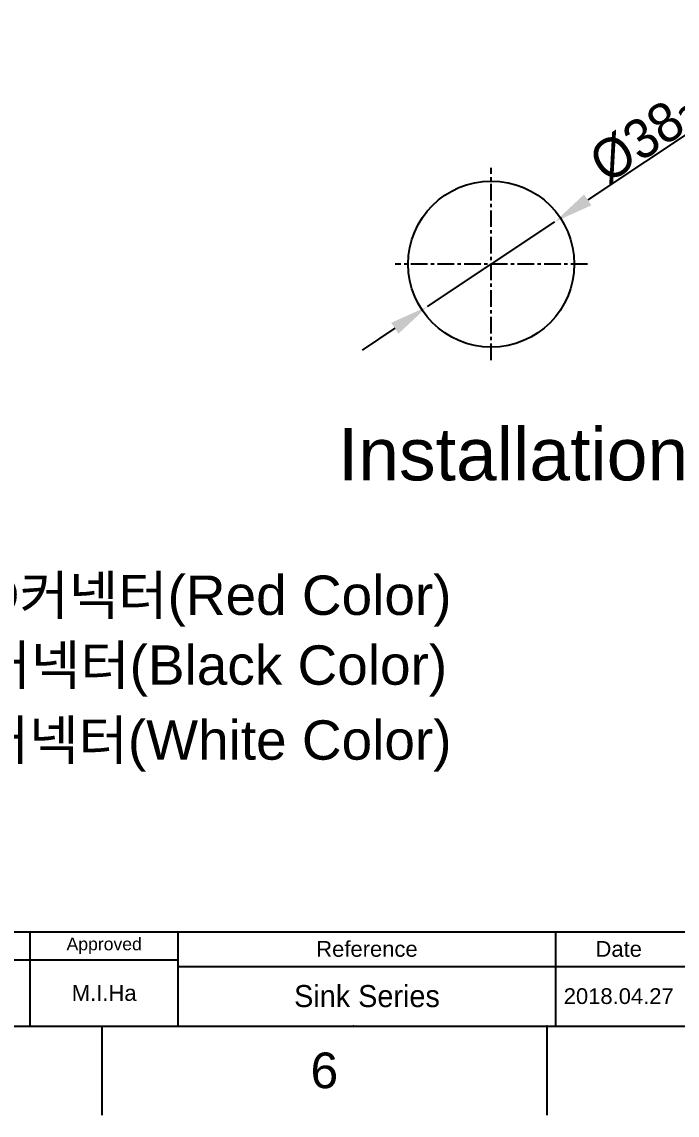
# Model space of a CAD drawing. Header units: millimetres. Extents: x 19562 to 20987, y -3943 to -2935.
# Drawn here: x 20413.5 to 20663.3, y -3942.6 to -3525.7 of the extents above; entities that cross this region are included whole.
import ezdxf

# ---------------------------------------------------------------- set-up
doc = ezdxf.new("R2010")
doc.units = ezdxf.units.MM
doc.header["$LTSCALE"] = 0.1
doc.linetypes.add('CENTERX2', pattern=[101.6, 63.5, -12.7, 12.7, -12.7])
for name, color, linetype in [('CENTER', 1, 'CENTERX2'), ('FORM', 7, 'Continuous'), ('TEXT', 2, 'Continuous')]:
    doc.layers.add(name, color=color, linetype=linetype)
doc.styles.get("Standard").update_dxf_attribs({"font": 'arial.ttf'})
doc.dimstyles.new('A4', dxfattribs={"dimtxt": 4, "dimasz": 3.5, "dimexe": 0.7, "dimexo": 0.625, "dimgap": 0.5, "dimtad": 1, "dimdec": 1, "dimdsep": 46, "dimtxsty": 'Standard', "dimcen": 2.5, "dimclrd": 5, "dimclre": 5, "dimclrt": 7, "dimadec": 3, "dimazin": 2, "dimtfac": 1, "dimtdec": 1, "dimtmove": 0, "dimatfit": 3, "dimfxl": 0, "dimarcsym": 0})

# ---------------------------------------------------------------- blocks, each defined once
blk = doc.blocks.new('*D387')
at = {"color": 3, "lineweight": -2}
for p, q in [((20703.55, -3544.13), (20629.22, -3593.6)), ((20568.17, -3634.23), (20616.73, -3601.91)), ((20555.68, -3642.54), (20543.19, -3650.85))]:
    blk.add_line(p, q, dxfattribs=at)
at = {"color": 3}
for points in [[(20627.83, -3591.52), (20630.6, -3595.68), (20616.73, -3601.91)], [(20554.29, -3640.45), (20557.06, -3644.62), (20568.17, -3634.23)]]:
    blk.add_solid(points, dxfattribs=at)
at = {"layer": 'Defpoints', "color": 0}
for p in [(20616.73, -3601.91), (20568.17, -3634.23)]:
    blk.add_point(p, dxfattribs=at)
at = {"color": 3, "insert": (20668.2, -3558.05), "char_height": 15, "attachment_point": 5, "rotation": 33.6436}
blk.add_mtext('{\\fMS PGothic|b0|i0|c129|p34;%%C38~%%C40}', dxfattribs=at)

msp = doc.modelspace()

# ---------------------------------------------------------------- linework, layer by layer
for p, q in [((19595.47, -3908.66), (20953.05, -3908.66)), ((20443.96, -3908.66), (20443.96, -3942.6)), ((20613.65, -3908.66), (20613.65, -3942.6))]:
    msp.add_line(p, q)
msp.add_circle((20592.45, -3618.07), 31.67)
for p in [(20539.96, -3908.66), (20613.65, -3908.66)]:
    msp.add_point(p)
at = {"layer": 'CENTER'}
for p, q in [((20592.45, -3654.73), (20592.45, -3581.4)), ((20629.11, -3618.07), (20555.78, -3618.07))]:
    msp.add_line(p, q, dxfattribs=at)
at = {"layer": 'FORM'}
for p, q in [((20303.85, -3872.66), (20953.05, -3872.66)), ((20416.65, -3908.66), (20416.65, -3872.66)), ((20473.05, -3908.66), (20473.05, -3872.66)), ((20617.05, -3908.66), (20617.05, -3872.66)), ((20617.05, -3908.66), (20617.05, -3872.66)), ((20617.05, -3908.66), (20617.05, -3872.66)), ((20473.05, -3883.46), (20303.85, -3883.46)), ((20473.05, -3885.86), (20809.05, -3885.86))]:
    msp.add_line(p, q, dxfattribs=at)
at = {"layer": 'TEXT'}
msp.add_point((20416.65, -3883.46), dxfattribs=at)

# ---------------------------------------------------------------- texts
at = {"color": 0, "char_height": 15, "attachment_point": 5}
for s, insert, width in [('{\\C3;LED\\fGulim|b0|i0|c129|p50;커넥터\\fArial|b0|i0|c0|p34;(Red Color)}', (20474.54, -3746.6), 268.3226), ('{\\fGulim|b0|i0|c129|p50;\\C3;센싱커넥터\\fArial|b0|i0|c0|p34;(Black Color)}', (20468.03, -3773.23), 268.3226), ('{\\fGulim|b0|i0|c129|p50;\\C3;전원커넥터\\fArial|b0|i0|c0|p34;(White Color)}', (20468.53, -3801.82), 280.3358)]:
    msp.add_mtext(s, dxfattribs=dict(at, insert=insert, width=width))
at = {"insert": (20528.8, -3925.63), "char_height": 13.58, "attachment_point": 5}
msp.add_mtext_dynamic_manual_height_columns('6', width=50, gutter_width=12.5, heights=[0], dxfattribs=at)
at = {"layer": 'TEXT'}
for s, width, insert, char_height, attachment_point in [('{\\W1.93482; }Installation Hole', 225.0727, (20518.96, -3680.55), 20, 1), ('Approved', 23.5, (20444.85, -3878.06), 4.8, 5), ('Reference', 60, (20545.05, -3879.26), 6, 5), ('Date', 20, (20641.05, -3879.26), 6, 5), ('M.I.Ha', 23.5, (20444.85, -3896.06), 6, 5), ('{\\fGulim|b0|i0|c129|p50;Sink Series}', 60, (20545.05, -3897.26), 8.4, 5), ('2018.04.27', 20, (20641.05, -3897.26), 6, 5)]:
    msp.add_mtext_dynamic_manual_height_columns(s, width=width, gutter_width=12.5, heights=[0], dxfattribs=dict(at, insert=insert, char_height=char_height, attachment_point=attachment_point))

# ---------------------------------------------------------------- dimensions: what is measured, and where the dimension line sits
at = {"color": 0}
dim = msp.add_diameter_dim_2p(p1=(20568.17, -3634.23), p2=(20616.73, -3601.91), text='{\\fMS PGothic|b0|i0|c129|p34;%%C38~%%C40}', dimstyle='A4', override={"dimtxt": 15, "dimasz": 15, "dimclrd": 3, "dimclre": 3, "dimclrt": 3, "dimfxl": 0.5}, dxfattribs=at)
dim.commit()
dim.dimension.update_dxf_attribs({"geometry": '*D387', "text_midpoint": (20668.2, -3558.05)})

doc.saveas('drawing.dxf')
